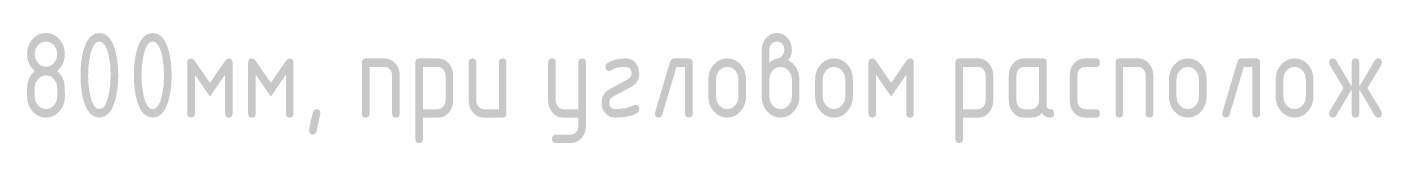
# Model space of a CAD drawing. Header units: millimetres. Extents: x 0 to 1189, y 0 to 841.
# Drawn here: x 1088.4 to 1136.83, y 202.26 to 206.2 of the extents above; entities that cross this region are included whole.
import ezdxf

# ---------------------------------------------------------------- set-up
doc = ezdxf.new("R2010")
doc.units = ezdxf.units.MM

msp = doc.modelspace()

# ---------------------------------------------------------------- hatches: boundary and pattern name
h = msp.add_hatch(color=7)
h.paths.add_polyline_path([(1089.073203, 203.473425), (1089.229128, 203.507945), (1089.359835, 203.609024), (1089.447822, 203.754063), (1089.476692, 203.930934), (1089.476692, 204.231346), (1089.447822, 204.406357), (1089.359835, 204.553256), (1089.229128, 204.65406), (1089.073203, 204.688304), (1088.917278, 204.65406), (1088.786571, 204.553256), (1088.698376, 204.408011), (1088.669713, 204.231346), (1088.669713, 203.930934), (1088.698376, 203.754063), (1088.786571, 203.609024), (1088.917278, 203.507945)])
h.paths.add_polyline_path([(1089.073203, 203.173013), (1088.937362, 203.186604), (1088.812478, 203.227583), (1088.698342, 203.296261), (1088.594748, 203.392948), (1088.50819, 203.509728), (1088.446746, 203.637619), (1088.410108, 203.776568), (1088.397964, 203.926524), (1088.397964, 204.231346), (1088.415, 204.409863), (1088.466039, 204.57055), (1088.550978, 204.712945), (1088.669713, 204.836581), (1088.550978, 204.960449), (1088.466039, 205.102818), (1088.415, 205.263376), (1088.397964, 205.441815), (1088.410108, 205.594321), (1088.446746, 205.734579), (1088.50819, 205.862952), (1088.594748, 205.979801), (1088.698342, 206.07672), (1088.812478, 206.145372), (1088.937362, 206.186223), (1089.073203, 206.199736), (1089.207286, 206.186223), (1089.33186, 206.145372), (1089.445893, 206.07672), (1089.54835, 205.979801), (1089.634874, 205.862952), (1089.697316, 205.734579), (1089.73516, 205.594321), (1089.74789, 205.441815), (1089.730863, 205.263376), (1089.679884, 205.102818), (1089.595109, 204.960449), (1089.476692, 204.836581), (1089.565782, 204.749463), (1089.635856, 204.652682), (1089.687532, 204.546288), (1089.721432, 204.430335), (1089.733472, 204.353397), (1089.741689, 204.243542), (1089.746391, 204.10113), (1089.74789, 203.926524), (1089.73516, 203.776568), (1089.697316, 203.637619), (1089.634874, 203.509728), (1089.54835, 203.392948), (1089.445893, 203.296261), (1089.33186, 203.227583), (1089.207286, 203.186604)])
h.paths.add_polyline_path([(1089.073203, 204.989267), (1089.229128, 205.021582), (1089.359835, 205.120457), (1089.447822, 205.266873), (1089.476692, 205.441815), (1089.447822, 205.617239), (1089.359835, 205.763725), (1089.229128, 205.862599), (1089.073203, 205.894914), (1088.917278, 205.862599), (1088.786571, 205.763725), (1088.698376, 205.617239), (1088.669713, 205.441815), (1088.698376, 205.266873), (1088.786571, 205.120457), (1088.917278, 205.021582)])
h = msp.add_hatch(color=7)
h.paths.add_polyline_path([(1091.385357, 204.684445), (1091.367924, 205.051141), (1091.313699, 205.395513), (1091.252781, 205.614699), (1091.177342, 205.770684), (1091.087123, 205.863934), (1090.981867, 205.894914), (1090.878006, 205.863865), (1090.787633, 205.770133), (1090.711418, 205.612838), (1090.650035, 205.391103), (1090.59581, 205.045629), (1090.578378, 204.684445), (1090.59581, 204.321332), (1090.650035, 203.977236), (1090.710876, 203.757361), (1090.786186, 203.59986), (1090.876378, 203.505094), (1090.981867, 203.473425), (1091.087123, 203.505094), (1091.177342, 203.59986), (1091.252781, 203.757361), (1091.313699, 203.977236), (1091.367924, 204.321332)])
h.paths.add_polyline_path([(1091.656555, 204.684445), (1091.648777, 204.423324), (1091.625755, 204.180083), (1091.587954, 203.955032), (1091.535838, 203.748482), (1091.437111, 203.496249), (1091.311149, 203.316467), (1091.15904, 203.208825), (1090.981867, 203.173013), (1090.80292, 203.208825), (1090.65038, 203.316467), (1090.523988, 203.496249), (1090.423486, 203.748482), (1090.373601, 203.955032), (1090.336945, 204.180083), (1090.314345, 204.423324), (1090.306628, 204.684445), (1090.314345, 204.947875), (1090.336945, 205.19239), (1090.373601, 205.417889), (1090.423486, 205.624267), (1090.523988, 205.876733), (1090.65038, 206.056489), (1090.80292, 206.164002), (1090.981867, 206.199736), (1091.15904, 206.164002), (1091.311149, 206.056489), (1091.437111, 205.876733), (1091.535838, 205.624267), (1091.587954, 205.416029), (1091.625755, 205.190737), (1091.648777, 204.947254)])
h = msp.add_hatch(color=7)
h.paths.add_polyline_path([(1093.294021, 204.684445), (1093.276589, 205.051141), (1093.222363, 205.395513), (1093.161445, 205.614699), (1093.086006, 205.770684), (1092.995788, 205.863934), (1092.890532, 205.894914), (1092.786671, 205.863865), (1092.696297, 205.770133), (1092.620083, 205.612838), (1092.5587, 205.391103), (1092.504474, 205.045629), (1092.487042, 204.684445), (1092.504474, 204.321332), (1092.5587, 203.977236), (1092.61954, 203.757361), (1092.69485, 203.59986), (1092.785043, 203.505094), (1092.890532, 203.473425), (1092.995788, 203.505094), (1093.086006, 203.59986), (1093.161445, 203.757361), (1093.222363, 203.977236), (1093.276589, 204.321332)])
h.paths.add_polyline_path([(1093.565219, 204.684445), (1093.557442, 204.423324), (1093.53442, 204.180083), (1093.496619, 203.955032), (1093.444503, 203.748482), (1093.345775, 203.496249), (1093.219814, 203.316467), (1093.067704, 203.208825), (1092.890532, 203.173013), (1092.711585, 203.208825), (1092.559044, 203.316467), (1092.432653, 203.496249), (1092.332151, 203.748482), (1092.282266, 203.955032), (1092.24561, 204.180083), (1092.22301, 204.423324), (1092.215293, 204.684445), (1092.22301, 204.947875), (1092.24561, 205.19239), (1092.282266, 205.417889), (1092.332151, 205.624267), (1092.432653, 205.876733), (1092.559044, 206.056489), (1092.711585, 206.164002), (1092.890532, 206.199736), (1093.067704, 206.164002), (1093.219814, 206.056489), (1093.345775, 205.876733), (1093.444503, 205.624267), (1093.496619, 205.416029), (1093.53442, 205.190737), (1093.557442, 204.947254)])
h = msp.add_hatch(color=7)
h.paths.add_polyline_path([(1114.931678, 205.141403), (1115.095251, 205.252128), (1115.244768, 205.28968), (1115.326072, 205.317172), (1115.399108, 205.395513), (1115.453334, 205.495007), (1115.470766, 205.594502), (1115.450922, 205.712048), (1115.391391, 205.810578), (1115.303955, 205.874864), (1115.199568, 205.894914), (1115.094699, 205.87321), (1115.007194, 205.810578), (1114.951039, 205.712048), (1114.931678, 205.594502)])
h.paths.add_polyline_path([(1115.602507, 205.230148), (1115.7698, 205.116116), (1115.900714, 204.951233), (1115.982156, 204.751556), (1116.009855, 204.536168), (1116.009855, 203.926524), (1115.997125, 203.775948), (1115.959281, 203.635965), (1115.896838, 203.507868), (1115.810315, 203.392948), (1115.707858, 203.296261), (1115.593825, 203.227583), (1115.46925, 203.186604), (1115.335167, 203.173013), (1115.199327, 203.186604), (1115.074442, 203.227583), (1114.960306, 203.296261), (1114.856712, 203.392948), (1114.770154, 203.509728), (1114.708711, 203.637619), (1114.672072, 203.776568), (1114.659928, 203.926524), (1114.659928, 205.594502), (1114.66985, 205.716665), (1114.699616, 205.829319), (1114.749225, 205.932466), (1114.818678, 206.026103), (1114.901369, 206.101603), (1114.991967, 206.155914), (1115.091142, 206.188729), (1115.199568, 206.199736), (1115.308278, 206.188669), (1115.408617, 206.155432), (1115.50048, 206.099975), (1115.583765, 206.022245), (1115.650988, 205.930838), (1115.699452, 205.828837), (1115.728795, 205.716605), (1115.738657, 205.594502), (1115.730173, 205.485714), (1115.704688, 205.388554), (1115.66215, 205.303279)])
h.paths.add_polyline_path([(1115.738657, 203.930934), (1115.738657, 204.536168), (1115.709787, 204.709732), (1115.621799, 204.858078), (1115.491092, 204.956952), (1115.335167, 204.989267), (1115.179242, 204.956952), (1115.048535, 204.858078), (1114.960341, 204.709732), (1114.931678, 204.536168), (1114.931678, 203.930934), (1114.960341, 203.754063), (1115.048535, 203.609024), (1115.179242, 203.507945), (1115.335167, 203.473425), (1115.491092, 203.507945), (1115.621799, 203.609024), (1115.709787, 203.75551)])
h = msp.add_hatch(color=7)
h.dxf.hatch_style = 2
h.paths.add_polyline_path([(1094.934795, 203.926524), (1094.395706, 204.705391), (1094.395706, 203.32129), (1094.387232, 203.255101), (1094.361807, 203.208911), (1094.319432, 203.181841), (1094.260108, 203.173013), (1094.200464, 203.181841), (1094.157926, 203.208911), (1094.132441, 203.255101), (1094.123957, 203.32129), (1094.123957, 205.141403), (1094.132441, 205.205731), (1094.157926, 205.252128), (1094.200464, 205.280231), (1094.260108, 205.28968), (1094.327907, 205.266873), (1094.395706, 205.196524), (1094.934795, 204.417657), (1095.473884, 205.196524), (1095.541683, 205.266873), (1095.609483, 205.28968), (1095.666809, 205.280231), (1095.708012, 205.252128), (1095.732886, 205.205731), (1095.741223, 205.141403), (1095.741223, 203.32129), (1095.732886, 203.255101), (1095.708012, 203.208911), (1095.666809, 203.181841), (1095.609483, 203.173013), (1095.550158, 203.181841), (1095.507783, 203.208911), (1095.482359, 203.255101), (1095.473884, 203.32129), (1095.473884, 204.705391)])
h = msp.add_hatch(color=7)
h.dxf.hatch_style = 2
h.paths.add_polyline_path([(1097.111237, 203.926524), (1096.572149, 204.705391), (1096.572149, 203.32129), (1096.563674, 203.255101), (1096.538249, 203.208911), (1096.495874, 203.181841), (1096.43655, 203.173013), (1096.376907, 203.181841), (1096.334368, 203.208911), (1096.308883, 203.255101), (1096.3004, 203.32129), (1096.3004, 205.141403), (1096.308883, 205.205731), (1096.334368, 205.252128), (1096.376907, 205.280231), (1096.43655, 205.28968), (1096.504349, 205.266873), (1096.572149, 205.196524), (1097.111237, 204.417657), (1097.650326, 205.196524), (1097.718125, 205.266873), (1097.785925, 205.28968), (1097.843251, 205.280231), (1097.884454, 205.252128), (1097.909328, 205.205731), (1097.917665, 205.141403), (1097.917665, 203.32129), (1097.909328, 203.255101), (1097.884454, 203.208911), (1097.843251, 203.181841), (1097.785925, 203.173013), (1097.7266, 203.181841), (1097.684226, 203.208911), (1097.658801, 203.255101), (1097.650326, 203.32129), (1097.650326, 204.705391)])
h = msp.add_hatch(color=7)
h.dxf.hatch_style = 2
h.paths.add_polyline_path([(1100.368833, 203.32129), (1100.368833, 205.141403), (1100.377317, 205.205731), (1100.402802, 205.252128), (1100.44534, 205.280231), (1100.504983, 205.28968), (1101.179671, 205.28968), (1101.286391, 205.278595), (1101.385619, 205.245651), (1101.477095, 205.191314), (1101.560561, 205.116047), (1101.629695, 205.022409), (1101.679141, 204.919263), (1101.708846, 204.806608), (1101.71876, 204.684445), (1101.71876, 203.32129), (1101.710276, 203.255101), (1101.684791, 203.208911), (1101.642253, 203.181841), (1101.582609, 203.173013), (1101.523603, 203.181841), (1101.481392, 203.208911), (1101.456028, 203.255101), (1101.447562, 203.32129), (1101.447562, 204.684445), (1101.4282, 204.801716), (1101.372045, 204.89997), (1101.284333, 204.964738), (1101.179671, 204.984858), (1100.640582, 204.984858), (1100.640582, 203.32129), (1100.632108, 203.255101), (1100.606683, 203.208911), (1100.564308, 203.181841), (1100.504983, 203.173013), (1100.44534, 203.181841), (1100.402802, 203.208911), (1100.377317, 203.255101)])
h = msp.add_hatch(color=7)
h.paths.add_polyline_path([(1102.277498, 205.141403), (1102.285981, 205.205731), (1102.311466, 205.252128), (1102.354005, 205.280231), (1102.413648, 205.28968), (1103.088335, 205.28968), (1103.197226, 205.278595), (1103.297177, 205.245651), (1103.38793, 205.191314), (1103.469225, 205.116047), (1103.53836, 205.022409), (1103.587805, 204.919263), (1103.617511, 204.806608), (1103.627424, 204.684445), (1103.627424, 203.778247), (1103.617511, 203.656084), (1103.587805, 203.54343), (1103.53836, 203.440284), (1103.469225, 203.346646), (1103.38793, 203.269519), (1103.297177, 203.215388), (1103.197226, 203.183477), (1103.088335, 203.173013), (1102.549247, 203.173013), (1102.549247, 202.411233), (1102.540772, 202.346905), (1102.515347, 202.300508), (1102.472973, 202.272405), (1102.413648, 202.262957), (1102.354005, 202.272405), (1102.311466, 202.300508), (1102.285981, 202.346905), (1102.277498, 202.411233)])
h.paths.add_polyline_path([(1102.549247, 204.984858), (1102.549247, 203.473425), (1103.088335, 203.473425), (1103.190999, 203.49575), (1103.2763, 203.562722), (1103.336313, 203.660976), (1103.356226, 203.778247), (1103.356226, 204.684445), (1103.336865, 204.801716), (1103.28071, 204.89997), (1103.192997, 204.964738), (1103.088335, 204.984858)])
h = msp.add_hatch(color=7)
h.dxf.hatch_style = 2
h.paths.add_polyline_path([(1105.536089, 205.141403), (1105.536089, 203.32129), (1105.527605, 203.255101), (1105.50212, 203.208911), (1105.459582, 203.181841), (1105.399938, 203.173013), (1104.725802, 203.173013), (1104.616834, 203.183477), (1104.516754, 203.215388), (1104.425975, 203.269519), (1104.344912, 203.346646), (1104.275459, 203.439663), (1104.22585, 203.541776), (1104.196084, 203.654224), (1104.186162, 203.778247), (1104.186162, 205.141403), (1104.194646, 205.205731), (1104.220131, 205.252128), (1104.262669, 205.280231), (1104.322312, 205.28968), (1104.381637, 205.280231), (1104.424012, 205.252128), (1104.449437, 205.205731), (1104.457911, 205.141403), (1104.457911, 203.778247), (1104.477755, 203.66263), (1104.537286, 203.562722), (1104.62431, 203.49575), (1104.725802, 203.473425), (1105.264891, 203.473425), (1105.264891, 205.141403), (1105.273357, 205.205731), (1105.298721, 205.252128), (1105.340932, 205.280231), (1105.399938, 205.28968), (1105.459582, 205.280231), (1105.50212, 205.252128), (1105.527605, 205.205731)])
h = msp.add_hatch(color=7)
h.dxf.hatch_style = 2
h.paths.add_polyline_path([(1108.103999, 202.863781), (1108.103999, 203.173013), (1107.56491, 203.173013), (1107.455942, 203.183477), (1107.355862, 203.215388), (1107.265084, 203.269519), (1107.18402, 203.346646), (1107.114567, 203.440284), (1107.064958, 203.54343), (1107.035192, 203.656084), (1107.02527, 203.778247), (1107.02527, 205.141403), (1107.033754, 205.205731), (1107.059239, 205.252128), (1107.101777, 205.280231), (1107.161421, 205.28968), (1107.220745, 205.280231), (1107.26312, 205.252128), (1107.288545, 205.205731), (1107.29702, 205.141403), (1107.29702, 203.778247), (1107.316863, 203.66263), (1107.376395, 203.562722), (1107.463418, 203.49575), (1107.56491, 203.473425), (1108.103999, 203.473425), (1108.103999, 205.141403), (1108.112465, 205.205731), (1108.13783, 205.252128), (1108.180041, 205.280231), (1108.239047, 205.28968), (1108.29869, 205.280231), (1108.341228, 205.252128), (1108.366713, 205.205731), (1108.375197, 205.141403), (1108.375197, 202.868191), (1108.365344, 202.746028), (1108.33606, 202.633373), (1108.28776, 202.530227), (1108.220856, 202.436589), (1108.139251, 202.36109), (1108.048395, 202.306778), (1107.948547, 202.273964), (1107.839967, 202.262957), (1107.29702, 202.262957), (1107.237695, 202.272465), (1107.19532, 202.30099), (1107.169896, 202.348533), (1107.161421, 202.415092), (1107.170722, 202.469662), (1107.202762, 202.520925), (1107.24555, 202.555514), (1107.29702, 202.567779), (1107.836108, 202.567779), (1107.94077, 202.587829), (1108.028482, 202.652115), (1108.084637, 202.746992)])
h = msp.add_hatch(color=7)
h.dxf.hatch_style = 2
h.paths.add_polyline_path([(1110.147711, 203.626112), (1110.207354, 203.616595), (1110.249893, 203.588009), (1110.275378, 203.540303), (1110.283861, 203.473425), (1110.2645, 203.39784), (1110.208345, 203.338378), (1110.060765, 203.266031), (1109.877684, 203.214354), (1109.659153, 203.183348), (1109.405224, 203.173013), (1109.312215, 203.182521), (1109.225459, 203.211047), (1109.145627, 203.258589), (1109.073392, 203.325148), (1109.011837, 203.406229), (1108.968317, 203.496301), (1108.94247, 203.595054), (1108.933935, 203.70218), (1108.950971, 203.856003), (1109.00201, 203.987296), (1109.086949, 204.095644), (1109.205684, 204.180635), (1109.902971, 204.557115), (1109.984689, 204.638143), (1110.012663, 204.760513), (1109.998332, 204.847192), (1109.955888, 204.921468), (1109.888571, 204.969079), (1109.812572, 204.984858), (1109.611379, 204.978036), (1109.469716, 204.955092), (1109.373322, 204.917196), (1109.265767, 204.853668), (1109.205684, 204.836581), (1109.154214, 204.84664), (1109.111426, 204.879024), (1109.079387, 204.930287), (1109.070085, 204.984858), (1109.087517, 205.060512), (1109.141743, 205.120457), (1109.27245, 205.195034), (1109.427548, 205.247856), (1109.607451, 205.279284), (1109.812572, 205.28968), (1109.905891, 205.280171), (1109.992751, 205.251646), (1110.072479, 205.204103), (1110.144404, 205.137544), (1110.249479, 204.964945), (1110.283861, 204.760513), (1110.266834, 204.606689), (1110.215855, 204.475397), (1110.13108, 204.367049), (1110.012663, 204.282058), (1109.318683, 203.909437), (1109.233865, 203.826685), (1109.205684, 203.70218), (1109.21974, 203.615501), (1109.261908, 203.541225), (1109.328192, 203.491409), (1109.405224, 203.473425), (1109.596849, 203.482202), (1109.77571, 203.508496), (1109.941858, 203.552258), (1110.095346, 203.613434)])
h = msp.add_hatch(color=7)
h.dxf.hatch_style = 2
h.paths.add_polyline_path([(1111.517838, 205.28968), (1112.056375, 205.28968), (1112.116019, 205.280231), (1112.158557, 205.252128), (1112.184042, 205.205731), (1112.192526, 205.141403), (1112.192526, 203.32129), (1112.184042, 203.255101), (1112.158557, 203.208911), (1112.116019, 203.181841), (1112.056375, 203.173013), (1111.99737, 203.181841), (1111.955159, 203.208911), (1111.929794, 203.255101), (1111.921328, 203.32129), (1111.921328, 204.984858), (1111.612096, 204.984858), (1111.102773, 203.274437), (1111.057711, 203.1983), (1110.97875, 203.173013), (1110.919106, 203.182521), (1110.876568, 203.211047), (1110.851083, 203.258589), (1110.842599, 203.325148), (1110.850868, 203.372002), (1111.382239, 205.166759), (1111.435569, 205.260052)])
h = msp.add_hatch(color=7)
h.paths.add_polyline_path([(1112.751264, 203.926524), (1112.751264, 204.531759), (1112.763408, 204.684264), (1112.800046, 204.824523), (1112.86149, 204.952896), (1112.948048, 205.069745), (1113.051642, 205.166431), (1113.165778, 205.235109), (1113.290663, 205.276089), (1113.426503, 205.28968), (1113.562265, 205.276149), (1113.687021, 205.235592), (1113.801131, 205.168059), (1113.904958, 205.073603), (1113.991429, 204.957004), (1114.052683, 204.828312), (1114.089132, 204.686805), (1114.10119, 204.531759), (1114.10119, 203.926524), (1114.088461, 203.776568), (1114.050616, 203.637619), (1113.988174, 203.509728), (1113.90165, 203.392948), (1113.799193, 203.296261), (1113.68516, 203.227583), (1113.560586, 203.186604), (1113.426503, 203.173013), (1113.290663, 203.186604), (1113.165778, 203.227583), (1113.051642, 203.296261), (1112.948048, 203.392948), (1112.86149, 203.509728), (1112.800046, 203.637619), (1112.763408, 203.776568)])
h.paths.add_polyline_path([(1113.829992, 203.930934), (1113.829992, 204.536168), (1113.801122, 204.709732), (1113.713135, 204.858078), (1113.582428, 204.956952), (1113.426503, 204.989267), (1113.270578, 204.956952), (1113.139871, 204.858078), (1113.051676, 204.709732), (1113.023013, 204.536168), (1113.023013, 203.930934), (1113.051676, 203.754063), (1113.139871, 203.609024), (1113.270578, 203.507945), (1113.426503, 203.473425), (1113.582428, 203.507945), (1113.713135, 203.609024), (1113.801122, 203.75551)])
h = msp.add_hatch(color=7)
h.paths.add_polyline_path([(1116.568593, 203.926524), (1116.568593, 204.531759), (1116.580737, 204.684264), (1116.617375, 204.824523), (1116.678819, 204.952896), (1116.765377, 205.069745), (1116.868971, 205.166431), (1116.983107, 205.235109), (1117.107992, 205.276089), (1117.243832, 205.28968), (1117.379594, 205.276149), (1117.50435, 205.235592), (1117.61846, 205.168059), (1117.722287, 205.073603), (1117.808758, 204.957004), (1117.870012, 204.828312), (1117.906461, 204.686805), (1117.918519, 204.531759), (1117.918519, 203.926524), (1117.90579, 203.776568), (1117.867945, 203.637619), (1117.805503, 203.509728), (1117.718979, 203.392948), (1117.616522, 203.296261), (1117.502489, 203.227583), (1117.377915, 203.186604), (1117.243832, 203.173013), (1117.107992, 203.186604), (1116.983107, 203.227583), (1116.868971, 203.296261), (1116.765377, 203.392948), (1116.678819, 203.509728), (1116.617375, 203.637619), (1116.580737, 203.776568)])
h.paths.add_polyline_path([(1117.647321, 203.930934), (1117.647321, 204.536168), (1117.618451, 204.709732), (1117.530464, 204.858078), (1117.399757, 204.956952), (1117.243832, 204.989267), (1117.087907, 204.956952), (1116.9572, 204.858078), (1116.869005, 204.709732), (1116.840342, 204.536168), (1116.840342, 203.930934), (1116.869005, 203.754063), (1116.9572, 203.609024), (1117.087907, 203.507945), (1117.243832, 203.473425), (1117.399757, 203.507945), (1117.530464, 203.609024), (1117.618451, 203.75551)])
h = msp.add_hatch(color=7)
h.dxf.hatch_style = 2
h.paths.add_polyline_path([(1119.288095, 203.926524), (1118.749007, 204.705391), (1118.749007, 203.32129), (1118.740532, 203.255101), (1118.715107, 203.208911), (1118.672732, 203.181841), (1118.613408, 203.173013), (1118.553764, 203.181841), (1118.511226, 203.208911), (1118.485741, 203.255101), (1118.477257, 203.32129), (1118.477257, 205.141403), (1118.485741, 205.205731), (1118.511226, 205.252128), (1118.553764, 205.280231), (1118.613408, 205.28968), (1118.681207, 205.266873), (1118.749007, 205.196524), (1119.288095, 204.417657), (1119.827184, 205.196524), (1119.894983, 205.266873), (1119.962783, 205.28968), (1120.020109, 205.280231), (1120.061312, 205.252128), (1120.086186, 205.205731), (1120.094523, 205.141403), (1120.094523, 203.32129), (1120.086186, 203.255101), (1120.061312, 203.208911), (1120.020109, 203.181841), (1119.962783, 203.173013), (1119.903458, 203.181841), (1119.861083, 203.208911), (1119.835659, 203.255101), (1119.827184, 203.32129), (1119.827184, 204.705391)])
h = msp.add_hatch(color=7)
h.paths.add_polyline_path([(1121.585217, 205.141403), (1121.5937, 205.205731), (1121.619186, 205.252128), (1121.661724, 205.280231), (1121.721367, 205.28968), (1122.396055, 205.28968), (1122.504945, 205.278595), (1122.604896, 205.245651), (1122.695649, 205.191314), (1122.776944, 205.116047), (1122.846079, 205.022409), (1122.895524, 204.919263), (1122.92523, 204.806608), (1122.935143, 204.684445), (1122.935143, 203.778247), (1122.92523, 203.656084), (1122.895524, 203.54343), (1122.846079, 203.440284), (1122.776944, 203.346646), (1122.695649, 203.269519), (1122.604896, 203.215388), (1122.504945, 203.183477), (1122.396055, 203.173013), (1121.856966, 203.173013), (1121.856966, 202.411233), (1121.848491, 202.346905), (1121.823066, 202.300508), (1121.780692, 202.272405), (1121.721367, 202.262957), (1121.661724, 202.272405), (1121.619186, 202.300508), (1121.5937, 202.346905), (1121.585217, 202.411233)])
h.paths.add_polyline_path([(1121.856966, 204.984858), (1121.856966, 203.473425), (1122.396055, 203.473425), (1122.498718, 203.49575), (1122.584019, 203.562722), (1122.644033, 203.660976), (1122.663945, 203.778247), (1122.663945, 204.684445), (1122.644584, 204.801716), (1122.588429, 204.89997), (1122.500717, 204.964738), (1122.396055, 204.984858)])
h = msp.add_hatch(color=7)
h.paths.add_polyline_path([(1124.57261, 204.984858), (1124.033521, 204.984858), (1123.928652, 204.963085), (1123.841147, 204.89997), (1123.784992, 204.801716), (1123.765631, 204.684445), (1123.765631, 203.778247), (1123.785474, 203.66263), (1123.845006, 203.562722), (1123.932029, 203.49575), (1124.033521, 203.473425), (1124.304719, 203.473425), (1124.407383, 203.49575), (1124.492683, 203.562722), (1124.552697, 203.660976), (1124.57261, 203.778247)])
h.paths.add_polyline_path([(1125.111147, 203.32129), (1125.10281, 203.255101), (1125.077936, 203.208911), (1125.036733, 203.181841), (1124.979407, 203.173013), (1124.888301, 203.18259), (1124.806601, 203.211598), (1124.733995, 203.26045), (1124.670175, 203.329558), (1124.590438, 203.26045), (1124.503157, 203.211598), (1124.40802, 203.18259), (1124.304719, 203.173013), (1124.033521, 203.173013), (1123.924553, 203.183477), (1123.824473, 203.215388), (1123.733694, 203.269519), (1123.652631, 203.346646), (1123.583178, 203.439663), (1123.533569, 203.541776), (1123.503803, 203.654224), (1123.493881, 203.778247), (1123.493881, 204.684445), (1123.503803, 204.806608), (1123.533569, 204.919263), (1123.583178, 205.022409), (1123.652631, 205.116047), (1123.733694, 205.191314), (1123.824473, 205.245651), (1123.924553, 205.278595), (1124.033521, 205.28968), (1124.707657, 205.28968), (1124.767301, 205.280231), (1124.809839, 205.252128), (1124.835324, 205.205731), (1124.843808, 205.141403), (1124.843808, 203.626112), (1124.852283, 203.559234), (1124.877707, 203.511528), (1124.920082, 203.482942), (1124.979407, 203.473425), (1125.036733, 203.463917), (1125.077936, 203.435391), (1125.10281, 203.387849)])
h = msp.add_hatch(color=7)
h.dxf.hatch_style = 2
h.paths.add_polyline_path([(1125.942073, 204.684445), (1125.942073, 203.778247), (1125.961916, 203.66263), (1126.021448, 203.562722), (1126.108471, 203.49575), (1126.209963, 203.473425), (1126.612902, 203.473425), (1126.672545, 203.463917), (1126.715083, 203.435391), (1126.740568, 203.387849), (1126.749052, 203.32129), (1126.740568, 203.255101), (1126.715083, 203.208911), (1126.672545, 203.181841), (1126.612902, 203.173013), (1126.209963, 203.173013), (1126.100995, 203.183477), (1126.000915, 203.215388), (1125.910137, 203.269519), (1125.829074, 203.346646), (1125.75962, 203.439663), (1125.710011, 203.541776), (1125.680245, 203.654224), (1125.670324, 203.778247), (1125.670324, 204.684445), (1125.680245, 204.806608), (1125.710011, 204.919263), (1125.75962, 205.022409), (1125.829074, 205.116047), (1125.910137, 205.191314), (1126.000915, 205.245651), (1126.100995, 205.278595), (1126.209963, 205.28968), (1126.612902, 205.28968), (1126.672545, 205.280171), (1126.715083, 205.251646), (1126.740568, 205.204103), (1126.749052, 205.137544), (1126.740568, 205.070666), (1126.715083, 205.02296), (1126.672545, 204.994375), (1126.612902, 204.984858), (1126.209963, 204.984858), (1126.105095, 204.963085), (1126.017589, 204.89997), (1125.961434, 204.801716)])
h = msp.add_hatch(color=7)
h.dxf.hatch_style = 2
h.paths.add_polyline_path([(1127.307439, 203.32129), (1127.307439, 205.141403), (1127.315922, 205.205731), (1127.341407, 205.252128), (1127.383946, 205.280231), (1127.443589, 205.28968), (1128.118277, 205.28968), (1128.224997, 205.278595), (1128.324224, 205.245651), (1128.4157, 205.191314), (1128.499166, 205.116047), (1128.568301, 205.022409), (1128.617746, 204.919263), (1128.647452, 204.806608), (1128.657365, 204.684445), (1128.657365, 203.32129), (1128.648882, 203.255101), (1128.623396, 203.208911), (1128.580858, 203.181841), (1128.521215, 203.173013), (1128.462209, 203.181841), (1128.419998, 203.208911), (1128.394633, 203.255101), (1128.386167, 203.32129), (1128.386167, 204.684445), (1128.366806, 204.801716), (1128.310651, 204.89997), (1128.222939, 204.964738), (1128.118277, 204.984858), (1127.579188, 204.984858), (1127.579188, 203.32129), (1127.570713, 203.255101), (1127.545288, 203.208911), (1127.502914, 203.181841), (1127.443589, 203.173013), (1127.383946, 203.181841), (1127.341407, 203.208911), (1127.315922, 203.255101)])
h = msp.add_hatch(color=7)
h.paths.add_polyline_path([(1129.216103, 203.926524), (1129.216103, 204.531759), (1129.228247, 204.684264), (1129.264886, 204.824523), (1129.326329, 204.952896), (1129.412887, 205.069745), (1129.516481, 205.166431), (1129.630617, 205.235109), (1129.755502, 205.276089), (1129.891342, 205.28968), (1130.027105, 205.276149), (1130.15186, 205.235592), (1130.26597, 205.168059), (1130.369797, 205.073603), (1130.456269, 204.957004), (1130.517523, 204.828312), (1130.553972, 204.686805), (1130.56603, 204.531759), (1130.56603, 203.926524), (1130.5533, 203.776568), (1130.515456, 203.637619), (1130.453013, 203.509728), (1130.36649, 203.392948), (1130.264032, 203.296261), (1130.15, 203.227583), (1130.025425, 203.186604), (1129.891342, 203.173013), (1129.755502, 203.186604), (1129.630617, 203.227583), (1129.516481, 203.296261), (1129.412887, 203.392948), (1129.326329, 203.509728), (1129.264886, 203.637619), (1129.228247, 203.776568)])
h.paths.add_polyline_path([(1130.294832, 203.930934), (1130.294832, 204.536168), (1130.265962, 204.709732), (1130.177974, 204.858078), (1130.047267, 204.956952), (1129.891342, 204.989267), (1129.735417, 204.956952), (1129.60471, 204.858078), (1129.516516, 204.709732), (1129.487852, 204.536168), (1129.487852, 203.930934), (1129.516516, 203.754063), (1129.60471, 203.609024), (1129.735417, 203.507945), (1129.891342, 203.473425), (1130.047267, 203.507945), (1130.177974, 203.609024), (1130.265962, 203.75551)])
h = msp.add_hatch(color=7)
h.dxf.hatch_style = 2
h.paths.add_polyline_path([(1131.800007, 205.28968), (1132.338544, 205.28968), (1132.398187, 205.280231), (1132.440725, 205.252128), (1132.46621, 205.205731), (1132.474694, 205.141403), (1132.474694, 203.32129), (1132.46621, 203.255101), (1132.440725, 203.208911), (1132.398187, 203.181841), (1132.338544, 203.173013), (1132.279538, 203.181841), (1132.237327, 203.208911), (1132.211962, 203.255101), (1132.203496, 203.32129), (1132.203496, 204.984858), (1131.894264, 204.984858), (1131.384941, 203.274437), (1131.33988, 203.1983), (1131.260918, 203.173013), (1131.201275, 203.182521), (1131.158736, 203.211047), (1131.133251, 203.258589), (1131.124768, 203.325148), (1131.133036, 203.372002), (1131.664408, 205.166759), (1131.717738, 205.260052)])
h = msp.add_hatch(color=7)
h.paths.add_polyline_path([(1133.033432, 203.926524), (1133.033432, 204.531759), (1133.045576, 204.684264), (1133.082215, 204.824523), (1133.143658, 204.952896), (1133.230216, 205.069745), (1133.33381, 205.166431), (1133.447946, 205.235109), (1133.572831, 205.276089), (1133.708671, 205.28968), (1133.844434, 205.276149), (1133.969189, 205.235592), (1134.083299, 205.168059), (1134.187126, 205.073603), (1134.273598, 204.957004), (1134.334852, 204.828312), (1134.371301, 204.686805), (1134.383359, 204.531759), (1134.383359, 203.926524), (1134.370629, 203.776568), (1134.332785, 203.637619), (1134.270342, 203.509728), (1134.183819, 203.392948), (1134.081361, 203.296261), (1133.967329, 203.227583), (1133.842754, 203.186604), (1133.708671, 203.173013), (1133.572831, 203.186604), (1133.447946, 203.227583), (1133.33381, 203.296261), (1133.230216, 203.392948), (1133.143658, 203.509728), (1133.082215, 203.637619), (1133.045576, 203.776568)])
h.paths.add_polyline_path([(1134.112161, 203.930934), (1134.112161, 204.536168), (1134.083291, 204.709732), (1133.995303, 204.858078), (1133.864596, 204.956952), (1133.708671, 204.989267), (1133.552746, 204.956952), (1133.422039, 204.858078), (1133.333845, 204.709732), (1133.305181, 204.536168), (1133.305181, 203.930934), (1133.333845, 203.754063), (1133.422039, 203.609024), (1133.552746, 203.507945), (1133.708671, 203.473425), (1133.864596, 203.507945), (1133.995303, 203.609024), (1134.083291, 203.75551)])
h = msp.add_hatch(color=7)
h.dxf.hatch_style = 2
h.paths.add_polyline_path([(1135.752934, 204.185044), (1135.191246, 203.236403), (1135.143221, 203.188792), (1135.078247, 203.173013), (1135.026777, 203.183073), (1134.983989, 203.215457), (1134.953121, 203.265273), (1134.942097, 203.32129), (1134.964697, 203.405626), (1135.458586, 204.231346), (1134.964697, 205.052657), (1134.942097, 205.141403), (1134.95058, 205.205731), (1134.976065, 205.252128), (1135.018604, 205.280231), (1135.078247, 205.28968), (1135.143221, 205.273901), (1135.191246, 205.22629), (1135.752934, 204.277648), (1135.752934, 205.141403), (1135.761349, 205.205731), (1135.786352, 205.252128), (1135.827581, 205.280231), (1135.884675, 205.28968), (1135.944318, 205.280231), (1135.986856, 205.252128), (1136.012342, 205.205731), (1136.020825, 205.141403), (1136.020825, 204.277648), (1136.581962, 205.22629), (1136.6304, 205.273901), (1136.694961, 205.28968), (1136.754605, 205.280231), (1136.797143, 205.252128), (1136.822628, 205.205731), (1136.831112, 205.141403), (1136.808512, 205.052657), (1136.314623, 204.231346), (1136.808512, 203.405626), (1136.831112, 203.32129), (1136.822628, 203.255101), (1136.797143, 203.208911), (1136.754605, 203.181841), (1136.694961, 203.173013), (1136.6304, 203.188792), (1136.581962, 203.236403), (1136.020825, 204.185044), (1136.020825, 203.32129), (1136.012342, 203.255101), (1135.986856, 203.208911), (1135.944318, 203.181841), (1135.884675, 203.173013), (1135.827581, 203.181841), (1135.786352, 203.208911), (1135.761349, 203.255101), (1135.752934, 203.32129)])
h = msp.add_hatch(color=7)
h.dxf.hatch_style = 2
h.paths.add_polyline_path([(1098.748591, 203.473425), (1098.805685, 203.464597), (1098.846914, 203.437527), (1098.871917, 203.391337), (1098.880331, 203.325148), (1098.871865, 203.277658), (1098.8465, 203.154409), (1098.804289, 202.955714), (1098.745284, 202.68188), (1098.698775, 202.596304), (1098.612992, 202.567779), (1098.553349, 202.576607), (1098.51081, 202.603677), (1098.485325, 202.649867), (1098.476842, 202.716056), (1098.485377, 202.79618), (1098.511224, 202.929583), (1098.554744, 203.117039), (1098.616299, 203.359324), (1098.664255, 203.4449)])

doc.saveas('drawing.dxf')
